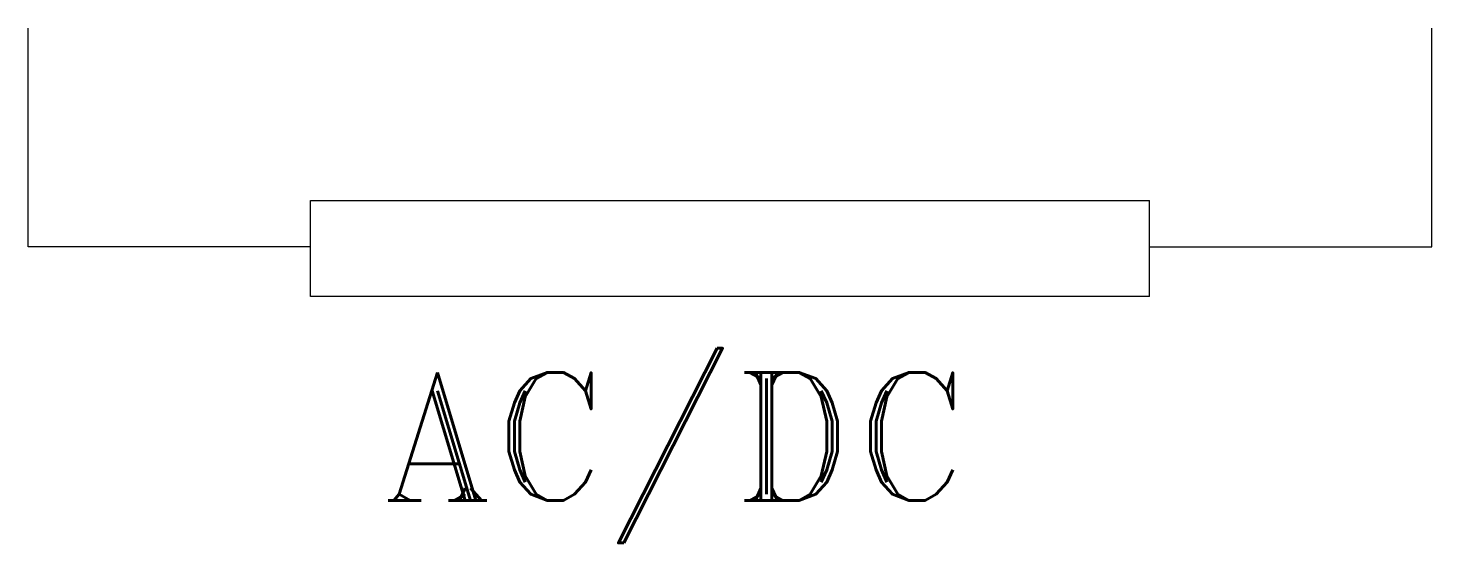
# Model space of a CAD drawing. Header units: millimetres. Extents: x 107 to 2900, y 85 to 3996.
# Drawn here: x 1510.26 to 1541.16, y 2994.04 to 3005.38 of the extents above; entities that cross this region are included whole.
import ezdxf

# ---------------------------------------------------------------- set-up
doc = ezdxf.new("R2010")
doc.units = ezdxf.units.MM
doc.layers.add('70', color=7, linetype='Continuous')
doc.styles.add('STYLE2', font='romant.shx')

msp = doc.modelspace()

# ---------------------------------------------------------------- linework, layer by layer
at = {"layer": '70', "lineweight": 15}
for p, q in [((1510.26, 3000.556), (1510.26, 3005.377)), ((1541.156, 3000.556), (1541.156, 3005.377)), ((1516.479, 3001.577), (1534.937, 3001.577)), ((1516.479, 2999.468), (1516.479, 3001.577)), ((1534.937, 2999.468), (1534.937, 3001.577)), ((1516.479, 3000.556), (1510.26, 3000.556)), ((1534.937, 3000.556), (1541.156, 3000.556)), ((1534.937, 2999.468), (1516.479, 2999.468))]:
    msp.add_line(p, q, dxfattribs=at)

# ---------------------------------------------------------------- texts
at = {"color": 0, "style": 'STYLE2'}
msp.add_text('AC/DC', height=2.8141, dxfattribs=at).set_placement((1518.067, 2994.977))

doc.saveas('drawing.dxf')
